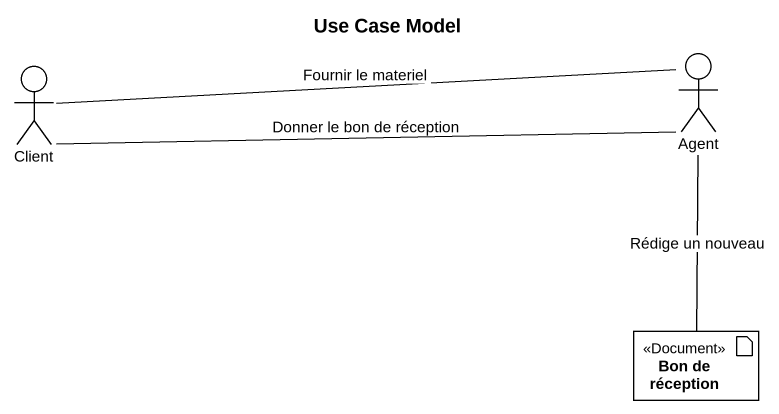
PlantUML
@startuml
title Use Case Model
actor Client
actor "Agent" as Agent_
artifact "Bon de réception" as Bon_de_réception <<Document>>
Client -right- Agent_ : Fournir le materiel
Agent_ -left- Client : Donner le bon de réception
Agent_ -- Bon_de_réception : Rédige un nouveau
@enduml
